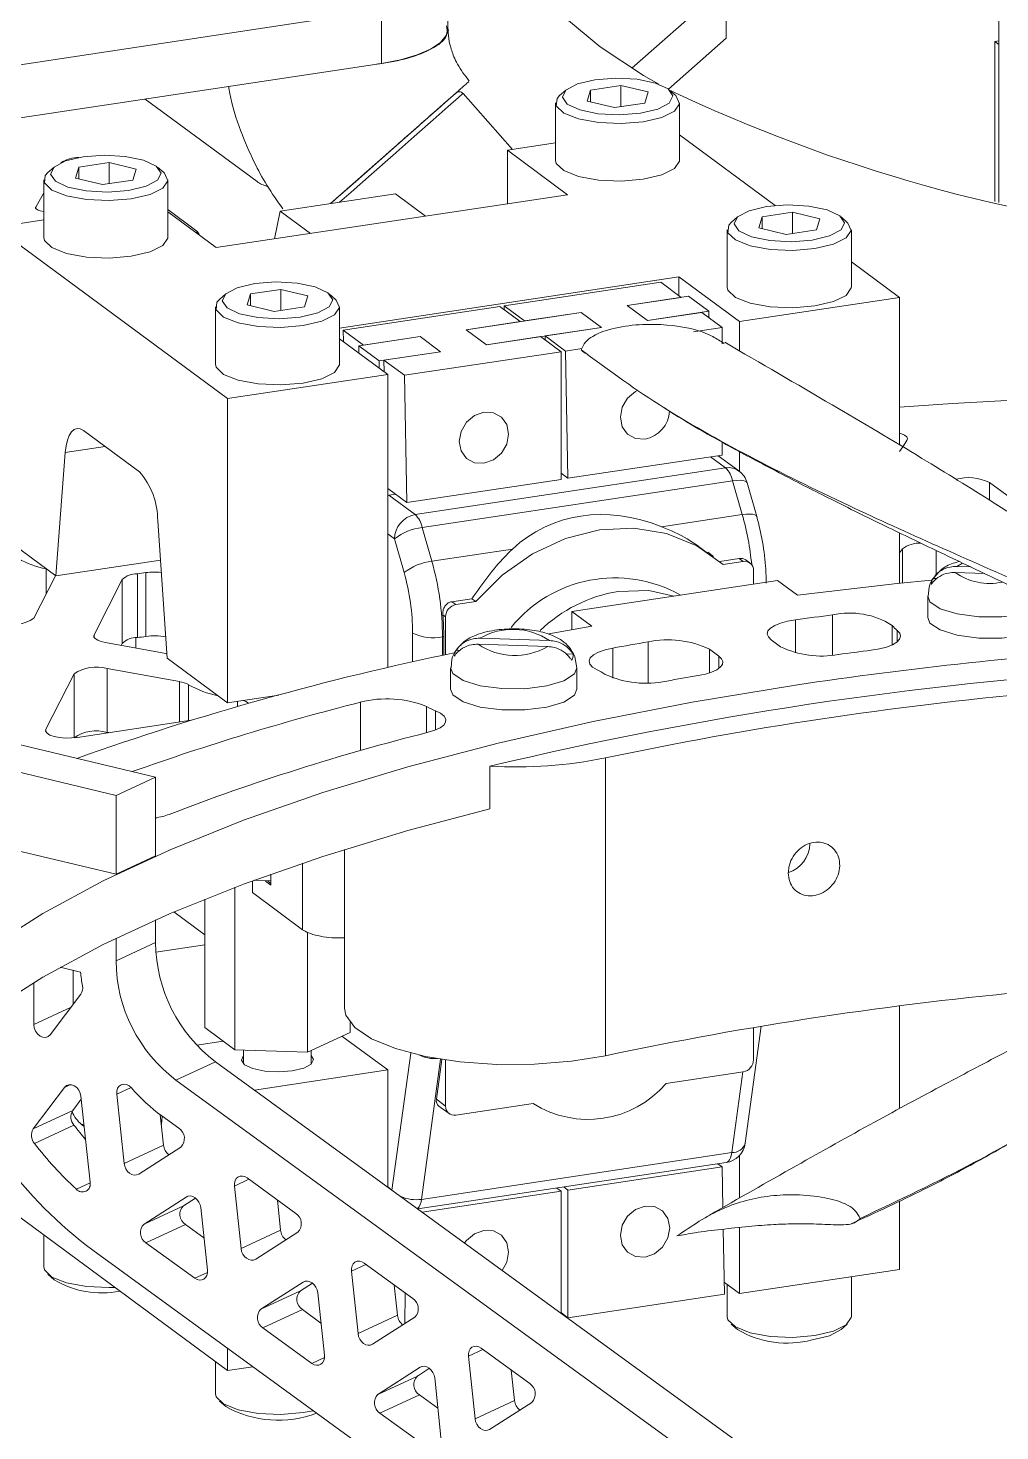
# Model space of a CAD drawing. Header units: millimetres. Extents: x 30 to 313, y 16 to 167.
# Drawn here: x 179.84 to 201.39, y 80.64 to 111.73 of the extents above; entities that cross this region are included whole.
import ezdxf

# ---------------------------------------------------------------- set-up
doc = ezdxf.new("R2010")
doc.units = ezdxf.units.MM

msp = doc.modelspace()

# ---------------------------------------------------------------- linework, layer by layer
at = {"color": 7, "linetype": 'Continuous', "lineweight": 15}
for p, q in [((201.36, 107.868), (201.36, 121.9)), ((189.145, 111.707), (189.145, 112.886)), ((195.32, 112.688), (193.224, 110.84)), ((195.32, 112.688), (195.32, 111.51)), ((187.674, 112.126), (172.635, 109.863)), ((187.674, 110.948), (187.674, 112.126)), ((195.32, 111.51), (194.035, 110.377)), ((201.27, 111.433), (201.36, 111.447)), ((201.27, 107.887), (201.27, 111.433)), ((201.27, 111.433), (201.36, 111.367)), ((172.781, 108.707), (187.528, 110.926)), ((187.528, 110.926), (187.674, 110.948)), ((192.985, 110.46), (192.311, 110.359)), ((193.585, 110.316), (192.985, 110.46)), ((192.985, 109.992), (192.985, 110.46)), ((184.917, 108.329), (182.438, 110.16)), ((186.967, 108.212), (189.329, 110.295)), ((190.579, 109.044), (189.484, 110.285)), ((191.536, 110.073), (191.536, 108.801)), ((191.766, 110.359), (191.625, 110.236)), ((192.238, 110.114), (192.311, 110.359)), ((192.838, 109.97), (192.238, 110.114)), ((192.311, 110.096), (192.311, 110.359)), ((192.838, 109.97), (193.512, 110.071)), ((193.585, 110.316), (193.512, 110.071)), ((194.198, 110.236), (194.057, 110.359)), ((194.286, 108.801), (194.286, 110.073)), ((187.105, 108.334), (189.036, 110.037)), ((188.772, 109.804), (188.78, 109.811)), ((188.463, 109.532), (188.39, 109.467)), ((191.536, 109.188), (190.466, 109.027)), ((194.286, 109.365), (196.407, 107.8)), ((190.466, 109.027), (191.803, 108.04)), ((190.466, 107.838), (190.466, 109.027)), ((180.418, 108.652), (180.278, 108.528)), ((180.89, 108.406), (180.964, 108.651)), ((181.638, 108.753), (180.964, 108.651)), ((180.964, 108.389), (180.964, 108.651)), ((182.238, 108.609), (181.638, 108.753)), ((181.638, 108.284), (181.638, 108.753)), ((182.238, 108.609), (182.164, 108.364)), ((182.85, 108.528), (182.71, 108.652)), ((180.189, 108.366), (180.189, 107.093)), ((181.491, 108.262), (180.89, 108.406)), ((181.491, 108.262), (182.164, 108.364)), ((182.939, 107.093), (182.939, 108.366)), ((186.546, 107.841), (187.105, 108.334)), ((187.032, 108.27), (186.546, 107.841)), ((186.546, 107.841), (186.967, 108.212)), ((186.717, 107.992), (187.034, 108.272)), ((180.012, 107.766), (180.189, 108.078)), ((191.803, 108.04), (184.01, 106.867)), ((187.985, 108.058), (185.433, 107.674)), ((188.652, 107.565), (187.985, 108.058)), ((180.189, 107.664), (180.112, 107.683)), ((182.939, 107.71), (183.583, 107.234)), ((182.939, 107.658), (184.01, 106.867)), ((185.433, 107.674), (185.305, 107.062)), ((185.433, 107.674), (186.1, 107.181)), ((196.791, 107.65), (196.117, 107.548)), ((197.391, 107.506), (196.791, 107.65)), ((196.791, 107.182), (196.791, 107.65)), ((179.118, 107.32), (180.189, 107.481)), ((179.118, 107.32), (184.261, 103.522)), ((195.342, 107.263), (195.342, 105.99)), ((195.571, 107.549), (195.431, 107.425)), ((196.044, 107.303), (196.117, 107.548)), ((196.644, 107.16), (196.044, 107.303)), ((196.117, 107.286), (196.117, 107.548)), ((196.644, 107.16), (197.317, 107.261)), ((197.391, 107.506), (197.317, 107.261)), ((198.003, 107.425), (197.863, 107.549)), ((198.092, 105.99), (198.092, 107.263)), ((198.092, 106.555), (199.163, 105.764)), ((186.745, 105.084), (194.271, 106.217)), ((190.396, 105.577), (193.869, 106.1)), ((193.869, 106.1), (194.322, 105.765)), ((194.271, 106.217), (195.609, 105.229)), ((194.271, 106.217), (194.271, 105.803)), ((184.224, 105.842), (184.084, 105.718)), ((184.696, 105.596), (184.77, 105.841)), ((185.443, 105.942), (184.77, 105.841)), ((184.77, 105.578), (184.77, 105.841)), ((186.043, 105.799), (185.443, 105.942)), ((185.443, 105.474), (185.443, 105.942)), ((186.043, 105.799), (185.97, 105.553)), ((186.656, 105.718), (186.516, 105.842)), ((193.122, 105.585), (194.48, 105.789)), ((193.122, 105.585), (194.322, 105.765)), ((194.48, 105.789), (194.933, 105.455)), ((199.163, 105.764), (195.609, 105.229)), ((199.163, 105.764), (199.163, 102.492)), ((183.995, 105.556), (183.995, 104.283)), ((185.296, 105.452), (184.696, 105.596)), ((185.296, 105.452), (185.97, 105.553)), ((186.745, 104.283), (186.745, 105.556)), ((186.825, 105.04), (190.299, 105.562)), ((189.552, 105.048), (192.104, 105.432)), ((190.299, 105.562), (190.751, 105.228)), ((190.396, 105.577), (190.848, 105.243)), ((190.397, 105.49), (190.396, 105.577)), ((190.848, 105.243), (192.104, 105.432)), ((192.556, 105.097), (192.104, 105.432)), ((193.575, 105.251), (193.122, 105.585)), ((193.575, 105.251), (194.933, 105.455)), ((194.774, 105.431), (193.575, 105.251)), ((195.227, 105.097), (194.774, 105.431)), ((194.933, 105.314), (194.933, 105.455)), ((189.552, 105.048), (190.751, 105.228)), ((190.004, 104.713), (192.556, 105.097)), ((192.556, 105.097), (191.301, 104.909)), ((195.227, 105.097), (194.593, 105.002)), ((195.227, 104.738), (195.227, 105.097)), ((195.609, 105.229), (195.609, 104.58)), ((186.745, 104.847), (187.816, 104.057)), ((186.825, 105.04), (187.278, 104.705)), ((186.83, 104.785), (186.825, 105.04)), ((187.175, 104.69), (188.533, 104.894)), ((187.278, 104.705), (188.533, 104.894)), ((188.986, 104.56), (188.533, 104.894)), ((190.004, 104.713), (189.552, 105.048)), ((191.204, 104.894), (190.004, 104.713)), ((191.656, 104.56), (191.204, 104.894)), ((191.753, 104.574), (191.301, 104.909)), ((191.301, 104.909), (191.302, 104.821)), ((187.175, 104.53), (187.175, 104.69)), ((187.175, 104.69), (187.628, 104.356)), ((187.628, 104.356), (188.986, 104.56)), ((188.986, 104.56), (187.73, 104.371)), ((191.656, 104.56), (188.183, 104.037)), ((191.656, 101.731), (191.656, 104.56)), ((192.119, 104.629), (191.753, 104.574)), ((191.753, 104.574), (191.809, 101.754)), ((187.628, 104.196), (187.628, 104.356)), ((188.183, 104.037), (187.73, 104.371)), ((187.73, 104.371), (187.735, 104.116)), ((184.261, 103.522), (187.816, 104.057)), ((187.816, 104.057), (187.816, 97.559)), ((188.183, 104.037), (188.238, 101.217)), ((184.261, 103.522), (184.261, 96.781)), ((182.308, 101.9), (181.071, 102.813)), ((180.455, 99.591), (180.665, 102.325)), ((195.227, 102.269), (195.227, 102.556)), ((195.609, 102.346), (195.609, 101.91)), ((199.163, 102.352), (199.231, 102.45)), ((199.231, 102.451), (199.326, 102.589)), ((188.421, 100.95), (195.303, 101.986)), ((191.809, 101.754), (195.227, 102.269)), ((195.6, 101.917), (195.141, 102.256)), ((188.238, 101.217), (191.656, 101.731)), ((195.461, 101.698), (188.58, 100.662)), ((191.809, 101.754), (191.656, 101.867)), ((195.674, 100.951), (195.461, 101.698)), ((202.405, 100.741), (201.153, 101.665)), ((188.238, 101.217), (187.816, 101.529)), ((187.816, 101.376), (187.839, 101.38)), ((187.839, 101.38), (187.987, 101.402)), ((187.839, 101.38), (188.421, 100.95)), ((195.996, 100.905), (195.784, 101.651)), ((182.924, 97.768), (182.714, 100.812)), ((193.887, 100.682), (195.674, 100.951)), ((180.455, 99.591), (179.118, 100.578)), ((188.58, 100.662), (188.793, 99.916)), ((199.163, 100.544), (199.163, 99.426)), ((188.178, 99.664), (187.966, 100.41)), ((188.793, 99.916), (190.58, 100.185)), ((195.035, 100.024), (194.908, 100.118)), ((199.163, 100.104), (199.223, 100.191)), ((180.455, 99.591), (182.774, 99.94)), ((195.176, 99.914), (195.607, 99.978)), ((195.696, 99.913), (195.254, 99.847)), ((195.607, 99.978), (195.696, 99.913)), ((195.844, 99.879), (195.763, 99.938)), ((200.434, 99.801), (200.738, 99.791)), ((180.443, 99.582), (179.969, 98.654)), ((180.449, 99.596), (180.443, 99.582)), ((181.927, 99.509), (181.304, 98.289)), ((181.927, 98.095), (181.927, 99.509)), ((182.265, 98.225), (182.265, 99.639)), ((182.452, 98.249), (182.452, 99.663)), ((196.455, 99.489), (191.898, 98.803)), ((195.924, 99.409), (195.924, 99.712)), ((196.897, 99.163), (196.455, 99.489)), ((199.994, 99.532), (199.907, 99.535)), ((201.041, 99.646), (200.394, 99.668)), ((199.814, 99.342), (199.796, 99.145)), ((189.236, 99.02), (189.678, 99.086)), ((189.236, 99.02), (189.325, 98.955)), ((189.767, 99.021), (189.325, 98.955)), ((189.678, 99.086), (189.767, 99.021)), ((199.785, 99.143), (199.785, 98.672)), ((189.035, 98.73), (189.097, 98.685)), ((189.097, 98.685), (189.097, 97.846)), ((191.898, 98.803), (192.34, 98.477)), ((191.898, 98.803), (191.898, 98.398)), ((189.056, 98.244), (189.029, 98.24)), ((189.056, 98.244), (189.056, 97.837)), ((192.34, 98.477), (191.389, 98.305)), ((182.81, 97.887), (181.558, 98.114)), ((181.927, 98.095), (181.905, 98.051)), ((182.229, 97.992), (182.229, 98.221)), ((189.419, 97.941), (189.331, 97.944)), ((191.36, 98.025), (189.819, 98.077)), ((189.858, 98.209), (191.4, 98.158)), ((195.155, 97.816), (194.949, 97.968)), ((196.522, 98.022), (196.316, 98.174)), ((184.261, 96.781), (182.924, 97.768)), ((189.238, 97.75), (189.221, 97.554)), ((191.927, 97.858), (191.76, 97.863)), ((192.005, 97.552), (191.962, 97.798)), ((180.861, 97.42), (180.234, 96.193)), ((180.861, 96.006), (180.861, 97.42)), ((183.198, 97.248), (181.593, 97.539)), ((181.593, 96.124), (181.593, 97.539)), ((189.209, 97.552), (189.209, 97.08)), ((192.009, 97.08), (192.009, 97.552)), ((184.261, 96.781), (185.398, 96.952)), ((183.455, 96.392), (180.933, 96.013)), ((178.201, 96.2), (182.667, 95.13)), ((181.63, 96.118), (181.593, 96.124)), ((177.325, 95.794), (181.792, 94.724)), ((180.861, 96.006), (180.86, 96.004)), ((192.64, 95.558), (192.64, 88.958)), ((190.078, 95.371), (190.078, 94.429)), ((181.792, 94.724), (182.667, 95.13)), ((182.667, 95.13), (182.667, 93.386)), ((181.792, 94.724), (181.792, 92.98)), ((181.792, 92.98), (179.558, 93.515)), ((181.792, 92.98), (182.667, 93.386)), ((186.859, 93.53), (186.859, 90.009)), ((185.224, 92.74), (185.224, 92.984)), ((184.426, 89.09), (184.426, 92.69)), ((184.813, 92.835), (184.813, 92.572)), ((185.224, 92.834), (184.845, 92.847)), ((185.224, 92.74), (185.108, 92.826)), ((185.224, 92.775), (185.153, 92.828)), ((183.761, 89.582), (183.761, 92.43)), ((184.813, 92.572), (185.928, 91.748)), ((183.073, 92.144), (183.761, 91.636)), ((182.667, 91.967), (182.667, 91.464)), ((185.928, 91.748), (185.981, 91.717)), ((181.792, 91.561), (181.792, 91.058)), ((181.792, 91.058), (182.667, 91.464)), ((182.675, 91.251), (183.761, 91.415)), ((186.035, 89.037), (186.035, 91.691)), ((180.555, 90.919), (181.003, 90.812)), ((180.843, 90.098), (180.843, 90.85)), ((179.967, 89.65), (179.967, 90.58)), ((181.012, 90.323), (180.333, 89.422)), ((199.163, 90.061), (199.163, 87.788)), ((184.426, 89.09), (183.761, 89.582)), ((186.978, 89.474), (186.978, 89.697)), ((195.74, 87.018), (196.095, 89.612)), ((195.924, 88.869), (195.924, 89.584)), ((183.58, 89.193), (184.168, 89.281)), ((184.159, 89.288), (184.16, 89.28)), ((186.035, 89.037), (186.978, 89.474)), ((186.8, 89.392), (187.816, 88.642)), ((186.035, 89.037), (184.426, 89.09)), ((184.62, 89.084), (184.62, 88.775)), ((186.12, 88.775), (186.12, 89.076)), ((183.12, 88.419), (183.995, 88.825)), ((183.995, 88.825), (203.78, 74.433)), ((184.859, 88.197), (187.816, 88.642)), ((187.816, 88.642), (187.816, 86.046)), ((189.013, 88.878), (188.892, 87.994)), ((189.097, 88.865), (189.097, 87.842)), ((183.12, 88.419), (202.496, 74.324)), ((193.984, 88.342), (195.696, 88.599)), ((180.649, 88.257), (179.955, 87.335)), ((181.021, 87.994), (180.83, 87.741)), ((181.215, 86.159), (181.014, 88.059)), ((181.969, 86.572), (181.806, 88.105)), ((188.892, 87.994), (189.097, 87.842)), ((179.955, 87.335), (180.83, 87.741)), ((188.949, 87.843), (189.176, 87.675)), ((189.325, 87.641), (191.037, 87.898)), ((179.982, 87.013), (180.857, 87.419)), ((181.027, 87.431), (181.085, 87.388)), ((182.845, 86.978), (182.773, 87.649)), ((182.811, 87.621), (182.796, 87.433)), ((182.805, 87.625), (183.183, 87.351)), ((181.969, 86.572), (182.845, 86.978)), ((183.227, 86.935), (182.293, 86.336)), ((188.561, 85.775), (195.442, 86.81)), ((195.609, 86.743), (195.609, 85.802)), ((188.481, 85.562), (195.319, 86.591)), ((195.227, 86.495), (191.809, 85.981)), ((195.227, 86.495), (195.135, 86.563)), ((195.245, 85.595), (195.227, 86.495)), ((184.696, 86.25), (185.776, 85.464)), ((183.345, 85.827), (182.411, 85.227)), ((184.563, 84.685), (184.415, 86.07)), ((191.656, 85.958), (188.574, 85.494)), ((191.656, 85.958), (191.564, 86.026)), ((191.656, 83.252), (191.656, 85.958)), ((191.809, 85.981), (191.717, 86.049)), ((191.809, 85.981), (191.809, 83.153)), ((184.261, 81.979), (179.118, 85.776)), ((182.411, 85.227), (183.286, 85.633)), ((183.552, 85.804), (183.286, 85.633)), ((183.816, 84.206), (183.669, 85.591)), ((185.438, 85.091), (185.367, 85.762)), ((199.163, 85.74), (199.163, 84.221)), ((182.455, 84.812), (183.331, 85.218)), ((183.74, 84.92), (183.331, 85.218)), ((180.189, 84.986), (180.189, 84.277)), ((184.563, 84.685), (185.438, 85.091)), ((185.82, 85.048), (184.887, 84.449)), ((195.283, 83.675), (195.254, 85.115)), ((195.609, 85.152), (195.609, 83.686)), ((193.847, 75.502), (181.276, 84.647)), ((183.536, 84.026), (182.455, 84.812)), ((187.289, 84.364), (188.369, 83.578)), ((180.278, 84.115), (180.418, 83.991)), ((187.156, 82.799), (187.009, 84.184)), ((199.163, 84.221), (195.609, 83.686)), ((198.092, 83.174), (198.092, 84.06)), ((185.938, 83.94), (185.004, 83.341)), ((185.004, 83.341), (185.88, 83.747)), ((186.145, 83.917), (185.88, 83.747)), ((186.409, 82.319), (186.262, 83.704)), ((188.031, 83.205), (187.96, 83.875)), ((188.204, 83.698), (188.191, 83.019)), ((191.809, 83.153), (195.283, 83.675)), ((195.609, 83.686), (195.278, 83.93)), ((195.342, 83.883), (195.342, 83.174)), ((185.048, 82.925), (185.924, 83.331)), ((186.333, 83.034), (185.924, 83.331)), ((187.156, 82.799), (188.031, 83.205)), ((188.414, 83.162), (187.48, 82.563)), ((191.809, 83.153), (191.656, 83.265)), ((195.431, 83.012), (195.571, 82.889)), ((197.863, 82.889), (198.003, 83.012)), ((186.129, 82.139), (185.048, 82.925)), ((184.261, 82.475), (184.261, 81.979)), ((189.882, 82.477), (190.963, 81.691)), ((183.995, 82.175), (183.995, 81.467)), ((189.749, 80.912), (189.602, 82.297)), ((184.261, 81.979), (184.827, 82.064)), ((188.531, 82.054), (187.598, 81.454)), ((187.598, 81.454), (188.473, 81.86)), ((188.738, 82.031), (188.473, 81.86)), ((189.002, 80.433), (188.855, 81.818)), ((190.625, 81.318), (190.553, 81.989)), ((184.084, 81.305), (184.224, 81.181)), ((187.642, 81.039), (188.517, 81.445)), ((188.927, 81.147), (188.517, 81.445)), ((189.749, 80.912), (190.625, 81.318)), ((191.007, 81.275), (190.073, 80.676)), ((188.722, 80.253), (187.642, 81.039))]:
    msp.add_line(p, q, dxfattribs=at)
at = {"color": 8, "linetype": 'Continuous', "lineweight": 15}
for p, q in [((180.012, 107.766), (180.012, 107.735)), ((183.583, 107.234), (183.583, 107.182)), ((180.665, 102.325), (181.552, 102.458)), ((195.303, 101.986), (194.972, 102.23)), ((201.153, 101.273), (201.153, 101.665)), ((187.966, 100.41), (187.816, 100.521)), ((199.223, 99.433), (199.223, 100.191)), ((199.973, 99.605), (199.973, 100.155)), ((200.559, 99.875), (200.434, 99.801)), ((180.244, 99.191), (180.244, 99.745)), ((196.857, 97.887), (196.857, 98.621)), ((197.677, 97.836), (197.677, 98.726)), ((181.304, 98.233), (181.304, 98.289)), ((188.367, 97.685), (188.367, 98.323)), ((198.999, 98.063), (198.999, 98.493)), ((199.107, 98.128), (199.107, 98.384)), ((189.029, 98.24), (189.029, 97.831)), ((192.806, 97.326), (192.806, 97.993)), ((193.586, 97.223), (193.586, 98.129)), ((194.949, 97.443), (194.949, 97.968)), ((195.155, 97.542), (195.155, 97.816)), ((183.198, 96.354), (183.198, 97.248)), ((183.397, 96.384), (183.397, 97.181)), ((184.481, 96.696), (184.481, 96.814)), ((187.207, 95.719), (187.207, 96.791)), ((188.675, 96.116), (188.675, 96.697)), ((188.875, 96.178), (188.875, 96.602)), ((180.234, 96.137), (180.234, 96.193)), ((185.928, 91.748), (185.928, 93.227)), ((179.967, 89.65), (180.794, 90.033)), ((187.907, 85.981), (188.323, 89.018)), ((188.987, 88.882), (188.561, 85.775)), ((180.649, 88.257), (180.781, 88.318)), ((195.442, 86.81), (195.687, 88.598)), ((181.806, 88.105), (182.124, 88.252)), ((181.027, 87.431), (181.079, 87.439)), ((180.911, 85.999), (181.217, 86.141)), ((184.415, 86.07), (184.737, 86.22)), ((183.345, 85.827), (183.381, 85.844)), ((187.816, 86.049), (187.907, 85.981)), ((187.009, 84.184), (187.331, 84.333)), ((183.536, 84.026), (183.817, 84.156)), ((185.938, 83.94), (185.974, 83.957)), ((189.602, 82.297), (189.924, 82.447)), ((186.129, 82.139), (186.41, 82.27)), ((188.531, 82.054), (188.567, 82.071))]:
    msp.add_line(p, q, dxfattribs=at)
at = {"color": 7, "linetype": 'Continuous', "lineweight": 15, "flags": 128}
for points in [[(191.939, 117.532), (191.274, 116.859), (190.789, 116.168), (190.485, 115.467), (190.366, 114.759), (190.433, 114.051), (190.684, 113.347), (191.119, 112.653), (191.734, 111.974), (192.523, 111.316), (193.482, 110.684), (193.821, 110.488)], [(187.674, 110.948), (188.099, 111.029), (188.468, 111.137), (188.766, 111.266), (188.984, 111.413), (189.111, 111.57), (189.145, 111.707)], [(193.415, 109.843), (193.804, 109.935), (194.057, 110.071), (194.136, 110.228), (194.028, 110.383), (193.75, 110.513), (193.345, 110.597), (192.873, 110.623), (192.407, 110.587), (192.019, 110.494), (191.766, 110.359), (191.687, 110.202), (191.795, 110.047), (192.073, 109.917), (192.478, 109.833), (192.95, 109.807), (193.415, 109.843)], [(191.625, 110.236), (191.57, 110.175), (191.551, 110.006), (191.716, 109.847), (192.042, 109.718), (192.485, 109.638), (192.986, 109.616), (193.477, 109.656)], [(193.477, 109.656), (193.892, 109.752), (194.174, 109.892), (194.285, 110.056), (194.212, 110.223), (194.198, 110.236)], [(182.068, 108.135), (182.457, 108.228), (182.71, 108.363), (182.788, 108.52), (182.681, 108.675), (182.403, 108.805), (181.997, 108.889), (181.526, 108.916), (181.06, 108.88), (180.671, 108.787), (180.418, 108.652), (180.34, 108.495), (180.448, 108.339), (180.725, 108.21), (181.131, 108.125), (181.602, 108.099), (182.068, 108.135)], [(180.278, 108.528), (180.223, 108.467), (180.204, 108.299), (180.368, 108.14), (180.694, 108.011), (181.138, 107.93), (181.639, 107.908), (182.13, 107.948)], [(182.13, 107.948), (182.544, 108.045), (182.826, 108.184), (182.938, 108.349), (182.864, 108.515), (182.85, 108.528)], [(191.536, 108.801), (191.551, 108.734), (191.716, 108.574), (192.042, 108.446), (192.485, 108.365), (192.986, 108.343), (193.477, 108.383)], [(193.477, 108.383), (193.892, 108.479), (194.174, 108.619), (194.285, 108.783), (194.286, 108.801)], [(180.112, 107.683), (180.084, 107.69), (180.061, 107.699), (180.041, 107.709), (180.025, 107.72), (180.015, 107.731), (180.009, 107.742), (180.008, 107.754), (180.012, 107.766)], [(197.221, 107.032), (197.61, 107.125), (197.863, 107.26), (197.942, 107.417), (197.834, 107.573), (197.556, 107.702), (197.15, 107.787), (196.679, 107.813), (196.213, 107.777), (195.824, 107.684), (195.571, 107.549), (195.493, 107.392), (195.601, 107.237), (195.879, 107.107), (196.284, 107.023), (196.756, 106.997), (197.221, 107.032)], [(195.431, 107.425), (195.376, 107.364), (195.357, 107.196), (195.522, 107.037), (195.848, 106.908), (196.291, 106.827), (196.792, 106.806), (197.283, 106.845)], [(197.283, 106.845), (197.697, 106.942), (197.98, 107.082), (198.091, 107.246), (198.017, 107.412), (198.003, 107.425)], [(180.189, 107.093), (180.204, 107.026), (180.368, 106.867), (180.694, 106.738), (181.138, 106.657), (181.639, 106.636), (182.13, 106.675)], [(182.13, 106.675), (182.544, 106.772), (182.826, 106.912), (182.938, 107.076), (182.939, 107.093)], [(183.583, 107.234), (183.625, 107.182), (183.625, 107.151)], [(185.874, 105.325), (186.263, 105.418), (186.516, 105.553), (186.594, 105.71), (186.486, 105.865), (186.208, 105.995), (185.803, 106.079), (185.331, 106.105), (184.866, 106.069), (184.477, 105.977), (184.224, 105.842), (184.145, 105.684), (184.253, 105.529), (184.531, 105.4), (184.937, 105.315), (185.408, 105.289), (185.874, 105.325)], [(184.084, 105.718), (184.029, 105.657), (184.01, 105.489), (184.174, 105.329), (184.5, 105.201), (184.944, 105.12), (185.445, 105.098), (185.936, 105.138)], [(185.936, 105.138), (186.35, 105.234), (186.632, 105.374), (186.744, 105.538), (186.67, 105.705), (186.656, 105.718)], [(195.342, 105.99), (195.357, 105.923), (195.522, 105.764), (195.848, 105.635), (196.291, 105.555), (196.792, 105.533), (197.283, 105.573)], [(197.283, 105.573), (197.697, 105.669), (197.98, 105.809), (198.091, 105.973), (198.092, 105.99)], [(183.995, 104.283), (184.01, 104.216), (184.174, 104.057), (184.5, 103.928), (184.944, 103.847), (185.445, 103.825), (185.936, 103.865)], [(185.936, 103.865), (186.35, 103.962), (186.632, 104.101), (186.744, 104.266), (186.745, 104.283)], [(193.356, 103.706), (193.309, 103.681), (193.131, 103.532), (193.013, 103.33), (192.971, 103.108), (193.013, 102.897), (193.131, 102.732), (193.309, 102.636), (193.518, 102.624)], [(189.947, 102.087), (190.157, 102.162), (190.334, 102.311), (190.453, 102.512), (190.494, 102.735), (190.453, 102.945), (190.334, 103.111), (190.157, 103.207), (189.947, 103.218), (189.738, 103.144), (189.561, 102.995), (189.442, 102.793), (189.401, 102.57), (189.442, 102.36), (189.561, 102.195), (189.738, 102.099), (189.947, 102.087)], [(201.814, 103.496), (200.334, 103.409), (199.163, 103.331)], [(181.071, 102.813), (180.999, 102.852), (180.93, 102.86), (180.864, 102.838), (180.805, 102.786), (180.755, 102.706), (180.714, 102.6), (180.684, 102.472), (180.665, 102.325)], [(199.326, 102.589), (199.338, 102.631), (199.319, 102.672), (199.27, 102.711), (199.193, 102.744), (199.163, 102.753)], [(195.254, 99.847), (194.667, 100.259), (193.996, 100.53), (193.268, 100.649), (192.51, 100.612), (191.753, 100.421), (191.025, 100.083), (190.354, 99.61), (189.767, 99.021)], [(199.87, 99.499), (199.108, 99.42), (196.897, 99.163)], [(194.155, 99.143), (193.603, 99.265), (192.922, 99.248)], [(196.857, 98.621), (196.678, 98.59), (196.522, 98.547), (196.394, 98.495), (196.3, 98.436), (196.244, 98.371), (196.228, 98.304), (196.252, 98.238), (196.316, 98.174)], [(199.785, 98.672), (199.835, 98.547), (200.061, 98.393), (200.439, 98.277), (200.918, 98.213), (201.432, 98.212), (201.913, 98.273), (202.296, 98.388), (202.528, 98.541), (202.585, 98.672)], [(181.304, 98.289), (181.297, 98.263), (181.302, 98.237), (181.319, 98.212), (181.347, 98.188), (181.387, 98.165), (181.436, 98.145), (181.493, 98.128), (181.558, 98.114)], [(198.535, 97.944), (198.714, 97.973), (198.873, 98.014), (199.003, 98.065), (199.101, 98.123), (199.162, 98.187), (199.184, 98.253), (199.165, 98.32), (199.107, 98.384)], [(192.806, 97.993), (192.631, 97.954), (192.486, 97.903), (192.375, 97.843), (192.304, 97.777), (192.277, 97.708), (192.294, 97.638), (192.354, 97.57), (192.456, 97.509)], [(182.81, 97.887), (182.896, 97.875), (182.917, 97.873)], [(194.695, 97.382), (194.856, 97.416), (194.995, 97.459), (195.107, 97.511), (195.187, 97.568), (195.233, 97.63), (195.243, 97.693), (195.216, 97.756), (195.155, 97.816)], [(196.851, 97.171), (194.567, 96.795), (192.367, 96.367), (190.262, 95.888), (188.263, 95.362), (186.379, 94.791), (184.618, 94.177), (182.991, 93.523), (181.504, 92.834), (180.165, 92.111), (178.98, 91.359)], [(189.209, 97.08), (189.26, 96.956), (189.486, 96.802), (189.864, 96.685), (190.342, 96.622), (190.857, 96.621), (191.338, 96.682), (191.72, 96.796), (191.953, 96.949), (192.009, 97.08)], [(188.714, 96.126), (188.859, 96.172), (188.975, 96.226), (189.056, 96.287), (189.098, 96.353), (189.1, 96.42), (189.063, 96.485), (188.987, 96.547), (188.875, 96.602)], [(180.933, 96.013), (180.804, 96), (180.669, 95.999), (180.538, 96.01), (180.422, 96.033), (180.327, 96.065), (180.261, 96.104), (180.23, 96.148), (180.234, 96.193)], [(190.078, 94.429), (188.263, 93.948), (186.379, 93.376), (184.618, 92.762), (182.991, 92.109), (181.504, 91.42), (180.165, 90.697), (178.98, 89.945), (177.956, 89.168), (177.097, 88.368), (176.408, 87.551), (175.891, 86.719), (175.549, 85.877), (175.43, 85.375)], [(186.859, 90.009), (186.888, 89.855), (187.084, 89.583), (187.457, 89.332), (187.988, 89.115), (188.65, 88.943), (189.411, 88.825), (190.232, 88.766), (191.071, 88.769), (191.888, 88.834), (192.64, 88.958)], [(179.967, 89.65), (179.977, 89.575), (180.006, 89.502), (180.05, 89.44), (180.107, 89.393), (180.169, 89.366), (180.232, 89.362), (180.288, 89.381), (180.333, 89.422)], [(184.62, 88.961), (184.57, 88.86), (184.641, 88.758), (184.822, 88.674), (185.087, 88.619), (185.395, 88.602), (185.699, 88.625), (185.953, 88.685), (186.118, 88.774), (186.169, 88.876), (186.12, 88.961)], [(180.649, 88.257), (180.692, 88.296), (180.745, 88.316), (180.804, 88.315), (180.864, 88.293), (180.919, 88.253), (180.965, 88.197), (180.997, 88.13), (181.014, 88.059)], [(182.132, 88.243), (182.08, 88.289), (182.022, 88.318), (181.963, 88.327), (181.907, 88.315), (181.86, 88.284), (181.826, 88.236), (181.808, 88.174), (181.806, 88.105)], [(181.969, 86.572), (181.983, 86.509), (182.009, 86.449), (182.046, 86.396), (182.092, 86.354), (182.143, 86.326), (182.196, 86.313), (182.247, 86.316), (182.293, 86.336)], [(184.696, 86.25), (184.644, 86.279), (184.591, 86.292), (184.54, 86.288), (184.494, 86.269), (184.456, 86.235), (184.43, 86.188), (184.416, 86.132), (184.415, 86.07)], [(183.345, 85.827), (183.391, 85.846), (183.442, 85.85), (183.495, 85.837), (183.546, 85.808), (183.592, 85.766), (183.629, 85.713), (183.655, 85.654), (183.669, 85.591)], [(193.518, 85.625), (193.309, 85.551), (193.131, 85.402), (193.013, 85.2), (192.971, 84.977), (193.013, 84.767), (193.131, 84.602), (193.309, 84.506), (193.518, 84.494), (193.727, 84.569), (193.905, 84.718), (194.023, 84.919), (194.065, 85.142), (194.023, 85.352), (193.905, 85.518), (193.727, 85.614), (193.518, 85.625)], [(190.351, 84.202), (190.453, 84.382), (190.494, 84.605), (190.453, 84.815), (190.334, 84.981), (190.157, 85.077), (189.947, 85.088), (189.738, 85.014), (189.561, 84.864), (189.518, 84.808)], [(184.887, 84.449), (184.841, 84.43), (184.789, 84.426), (184.736, 84.439), (184.685, 84.468), (184.64, 84.51), (184.602, 84.563), (184.576, 84.622), (184.563, 84.685)], [(181.762, 83.824), (181.639, 83.82), (181.138, 83.842), (180.694, 83.922), (180.368, 84.051), (180.204, 84.21), (180.189, 84.277)], [(187.289, 84.364), (187.238, 84.392), (187.185, 84.405), (187.133, 84.402), (187.087, 84.382), (187.05, 84.348), (187.023, 84.301), (187.009, 84.245), (187.009, 84.184)], [(183.536, 84.026), (183.587, 83.997), (183.64, 83.984), (183.691, 83.988), (183.737, 84.007), (183.775, 84.041), (183.802, 84.088), (183.815, 84.144), (183.816, 84.206)], [(185.938, 83.94), (185.984, 83.96), (186.035, 83.963), (186.088, 83.95), (186.139, 83.922), (186.185, 83.88), (186.222, 83.827), (186.249, 83.767), (186.262, 83.704)], [(197.283, 82.757), (196.792, 82.717), (196.291, 82.739), (195.848, 82.819), (195.522, 82.948), (195.357, 83.107), (195.342, 83.174)], [(198.092, 83.174), (198.091, 83.157), (197.98, 82.993), (197.697, 82.853), (197.283, 82.757)], [(187.156, 82.799), (187.169, 82.736), (187.196, 82.676), (187.233, 82.623), (187.279, 82.581), (187.33, 82.553), (187.383, 82.54), (187.434, 82.543), (187.48, 82.563)], [(197.863, 82.889), (197.61, 82.753), (197.221, 82.661)], [(189.882, 82.477), (189.831, 82.506), (189.778, 82.519), (189.727, 82.515), (189.681, 82.496), (189.643, 82.462), (189.616, 82.415), (189.602, 82.359), (189.602, 82.297)], [(186.129, 82.139), (186.18, 82.111), (186.233, 82.098), (186.284, 82.101), (186.33, 82.121), (186.368, 82.155), (186.395, 82.202), (186.409, 82.258), (186.409, 82.319)], [(188.531, 82.054), (188.577, 82.073), (188.628, 82.077), (188.681, 82.064), (188.733, 82.035), (188.778, 81.993), (188.816, 81.94), (188.842, 81.881), (188.855, 81.818)], [(186.162, 81.092), (185.936, 81.049), (185.445, 81.009), (184.944, 81.031), (184.5, 81.112), (184.174, 81.241), (184.01, 81.4), (183.995, 81.467)], [(189.749, 80.912), (189.763, 80.849), (189.789, 80.79), (189.826, 80.737), (189.872, 80.695), (189.923, 80.666), (189.976, 80.653), (190.027, 80.657), (190.073, 80.676)]]:
    msp.add_lwpolyline(points, dxfattribs=at)
at = {"color": 8, "linetype": 'Continuous', "lineweight": 15, "flags": 128}
for points in [[(186.747, 107.872), (187.001, 108.096), (187.452, 108.494), (187.932, 108.917), (188.4, 109.33), (188.82, 109.7), (189.156, 109.996), (189.383, 110.196), (189.481, 110.283), (189.484, 110.285)], [(195.461, 101.698), (195.547, 101.708), (195.624, 101.71), (195.688, 101.705), (195.737, 101.693), (195.77, 101.673), (195.784, 101.651)], [(195.674, 100.951), (195.76, 100.961), (195.836, 100.963), (195.901, 100.958), (195.95, 100.946), (195.982, 100.927), (195.996, 100.905)], [(199.785, 99.144), (199.835, 99.019), (200.061, 98.864), (200.439, 98.748), (200.918, 98.685), (201.432, 98.684), (201.913, 98.744), (202.296, 98.859), (202.481, 98.967)], [(189.209, 97.552), (189.26, 97.427), (189.486, 97.273), (189.864, 97.157), (190.342, 97.094), (190.857, 97.092), (191.338, 97.153), (191.72, 97.268), (191.953, 97.421), (192.009, 97.552)], [(195.319, 86.591), (195.34, 86.598), (195.368, 86.618), (195.393, 86.65), (195.414, 86.694), (195.431, 86.747), (195.442, 86.81)]]:
    msp.add_lwpolyline(points, dxfattribs=at)
at = {"color": 7, "linetype": 'Continuous', "lineweight": 15}
for centre, radius, start, end in [((209.238, 142.301), 35.364, 244.5313, 264.2238), ((189.401, 110.213), 0.11, 41.4096, 131.4096), ((180.937, 108.234), 0.63, 87.5245, 125.6212), ((185.384, 109.036), 0.847, 236.5017, 253.3603), ((193.398, 103.281), 0.667, 280.3817, 356.8552), ((194.91, 101.582), 0.563, 11.8416, 45.8057), ((181.079, 100.822), 1.635, 359.6772, 41.2529), ((195.303, 101.514), 0.5, 15.9006, 53.5572), ((200.689, 100.687), 1.082, 64.6114, 105.0761), ((188.521, 100.404), 0.556, 100.3468, 179.3273), ((188.029, 100.547), 0.563, 11.8416, 45.8057), ((188.705, 99.482), 1.187, 96.0544, 128.5318), ((199.612, 99.666), 0.654, 87.9075, 126.4833), ((180.765, 102.123), 2.435, 241.9471, 257.6263), ((188.918, 98.735), 1.187, 96.0544, 128.5318), ((182.777, 98.215), 6.251, 0.2298, 15.789), ((195.728, 99.72), 0.196, 357.5157, 99.5343), ((182.252, 99.171), 0.469, 88.4508, 133.8375), ((181.652, 105.261), 5.654, 276.2201, 278.1367), ((182.65, 98.229), 1.448, 84.3557, 97.8596), ((183.366, 98.303), 5.001, 0.2298, 15.789), ((192.85, 96.59), 2.957, 60.5779, 141.1045), ((200.037, 99.424), 0.171, 139.4748, 187.1588), ((193.455, 96.021), 3.271, 99.3898, 133.8197), ((189.375, 98.681), 0.278, 100.3468, 179.3273), ((179.477, 99.374), 0.872, 254.0421, 304.341), ((183.199, 98.238), 5.857, 0.061, 4.8241), ((210.182, -1.555), 101.058, 97.10757, 97.5765), ((198.056, 97.007), 1.761, 57.5993, 102.4061), ((181.652, 103.846), 5.654, 276.2201, 278.1367), ((182.649, 96.854), 1.409, 80.0961, 98.0252), ((188.823, 99.277), 1.057, 244.4364, 281.2021), ((190.588, 96.957), 1.45, 55.9535, 120.2321), ((199.472, 98.851), 0.593, 217.0807, 232.0001), ((182.252, 97.757), 0.469, 88.4508, 133.8375), ((189.461, 97.833), 0.171, 139.4748, 187.1588), ((190.63, 99.278), 1.45, 235.9535, 300.2321), ((208.34, 10.624), 88.74, 99.57052, 100.08191), ((194.031, 96.035), 2.14, 64.5896, 101.9943), ((197.427, 99.9), 2.085, 244.2637, 280.403), ((211.028, 1.841), 96.379, 93.85263, 98.45863), ((210.286, 3.852), 94.822, 97.11894, 97.56422), ((201.961, 36.442), 62.738, 101.62458, 109.59216), ((191.757, 97.836), 0.171, 319.4748, 7.1588), ((181.353, 96.7), 0.872, 74.0421, 124.341), ((209.746, 13.057), 84.632, 93.67608, 103.43835), ((191.889, 96.305), 1.331, 56.0785, 64.7729), ((193.54, 99.409), 2.196, 245.5611, 282.0988), ((208.558, 15.284), 83.26, 99.58391, 100.06952), ((183.109, 96.647), 0.607, 61.6594, 81.5799), ((184.567, 99.29), 2.412, 240.966, 257.7168), ((200.968, 42.427), 56.078, 104.2045, 109.6067), ((184.483, 96.369), 0.475, 57.5236, 76.5926), ((187.798, 94.512), 2.355, 68.1298, 104.5443), ((189.519, 98.221), 1.742, 241.044, 248.3076), ((209.734, 14.46), 82.88, 95.21188, 101.90256), ((181.353, 95.286), 0.872, 74.0421, 124.341), ((200.897, 47.663), 49.971, 104.1117, 111.0277), ((190.623, 105.578), 10.221, 266.9457, 281.386), ((182.392, 95.868), 1.664, 279.4949, 290.1852), ((196.473, 93.679), 0.701, 288.7314, 358.0944), ((196.473, 93.68), 0.701, 288.7811, 357.9129), ((186.012, 91.494), 3.345, 180.5107, 232.9227), ((185.377, 91.278), 4.399, 186.0867, 190.1324), ((185.136, 91.088), 3.345, 180.5107, 232.9227), ((180.818, 90.454), 0.234, 325.7255, 12.2987), ((209.734, 7.861), 82.88, 95.21188, 101.90256), ((187.206, 92.546), 9.878, 200.1285, 233.1008), ((195.646, 88.873), 0.278, 280.3468, 359.3273), ((192.253, 89.828), 2.281, 237.7633, 319.3511), ((185.242, 90.955), 4.126, 221.0887, 233.797), ((181.066, 87.599), 0.276, 148.944, 220.6677), ((181.575, 88.052), 0.829, 203.7064, 228.5833), ((189.292, 87.834), 0.196, 177.5157, 279.5343), ((187.631, 92.675), 8.573, 217.8097, 220.5383), ((180.191, 87.193), 0.276, 148.944, 220.6677), ((183.041, 87.125), 0.266, 314.3063, 57.8122), ((186.557, 92.103), 8.315, 217.7455, 227.2357), ((183.158, 87.011), 0.315, 186.1199, 231.4841), ((195.244, 87.085), 0.5, 278.5572, 352.2001), ((181.044, 86.115), 0.177, 221.1525, 14.2726), ((183.472, 85.443), 0.266, 134.3063, 237.8122), ((182.597, 85.037), 0.266, 134.3063, 237.8122), ((185.634, 85.239), 0.266, 314.3063, 57.8122), ((185.751, 85.125), 0.315, 186.1199, 231.4841), ((181.477, 85.787), 2.085, 239.4756, 280.9981), ((186.066, 83.557), 0.266, 134.3063, 237.8122), ((185.19, 83.151), 0.266, 134.3063, 237.8122), ((188.228, 83.352), 0.266, 314.3063, 57.8122), ((188.344, 83.238), 0.315, 186.1199, 231.4841), ((196.67, 84.759), 2.17, 239.5671, 284.7105), ((188.659, 81.67), 0.266, 134.3063, 237.8122), ((190.821, 81.466), 0.266, 314.3063, 57.8122), ((185.385, 83.271), 2.391, 240.9399, 290.8945), ((187.784, 81.264), 0.266, 134.3063, 237.8122), ((190.938, 81.352), 0.315, 186.1199, 231.4841)]:
    msp.add_arc(centre, radius, start, end, dxfattribs=at)
at = {"color": 8, "linetype": 'Continuous', "lineweight": 15}
for centre, radius, start, end in [((195.369, 101.596), 0.395, 54.1907, 99.5863), ((189.619, 99.242), 6.292, 5.4625, 15.7576), ((201.154, 100.734), 1.31, 234.5088, 282.5073), ((188.869, 89.738), 0.845, 244.453, 273.3472), ((195.449, 87.118), 0.308, 268.8213, 340.9517), ((188.441, 86.622), 0.855, 246.9176, 278.0428), ((188.261, 85.783), 0.3, 314.417, 358.4054)]:
    msp.add_arc(centre, radius, start, end, dxfattribs=at)
at = {"color": 7, "linetype": 'Continuous', "lineweight": 15}
for centre, major_axis, ratio, start_param, end_param in [((193.541, 95.845), (-2.186, 4.857), 0.722441, 5.642113, 6.524182), ((186.501, 91.758), (0.628, -0.076), 0.278933, 3.771781, 5.352925), ((189.12, 88.028), (0.196, 0.16), 0.743253, 2.468697, 3.329618)]:
    msp.add_ellipse(centre, major_axis=major_axis, ratio=ratio, start_param=start_param, end_param=end_param, dxfattribs=at)
for points, knots in [([(189.115, 111.78), (189.13, 111.711), (189.163, 111.547), (188.885, 111.3), (188.377, 111.083), (187.871, 110.971), (187.579, 110.933), (187.528, 110.926)], [0, 0, 0, 0, 0.191488, 0.450558, 0.709628, 0.948952, 1, 1, 1, 1]), ([(189.623, 110.555), (189.527, 110.679), (189.392, 110.854), (189.262, 111.135), (189.186, 111.372), (189.15, 111.581), (189.156, 111.679), (189.158, 111.703)], [0, 0, 0, 0, 0.328741, 0.462467, 0.685433, 0.92144, 1, 1, 1, 1]), ([(184.289, 110.438), (184.296, 110.387), (184.345, 110.05), (184.535, 109.483), (184.82, 108.807), (185.135, 108.232), (185.366, 107.902), (185.486, 107.73)], [0, 0, 0, 0, 0.052721, 0.345325, 0.597708, 0.790228, 1, 1, 1, 1]), ([(188.293, 109.382), (188.472, 109.539), (188.847, 109.87), (189.286, 110.258), (189.576, 110.514), (189.6, 110.534), (189.611, 110.544)], [0, 0, 0, 0, 0.241496, 0.50661, 0.771723, 1, 1, 1, 1]), ([(186.546, 107.841), (186.582, 107.873), (186.762, 108.032), (187.22, 108.436), (187.792, 108.94), (188.145, 109.252), (188.293, 109.382)], [0, 0, 0, 0, 0.084417, 0.421578, 0.75874, 1, 1, 1, 1]), ([(195.27, 104.744), (195.188, 104.797), (194.813, 105.034), (194.183, 105.156), (193.446, 105.176), (192.891, 105.107), (192.46, 104.977), (192.192, 104.788), (192.132, 104.663), (192.104, 104.603)], [0, 0, 0, 0, 0.090829, 0.411932, 0.574078, 0.753207, 0.898884, 0.95163, 1, 1, 1, 1]), ([(207.396, 96.682), (207.299, 96.807), (207.065, 97.104), (206.257, 97.471), (205.362, 97.84), (203.952, 98.487), (201.429, 99.631), (198.511, 100.896), (195.809, 102.232), (193.764, 103.374), (192.657, 104.193), (192.104, 104.603)], [0, 0, 0, 0, 0.032007, 0.076484, 0.121124, 0.165622, 0.30532, 0.554953, 0.703453, 0.851664, 1, 1, 1, 1]), ([(192.245, 104.507), (192.238, 104.508), (192.181, 104.518), (192.14, 104.563), (192.104, 104.603)], [0, 0, 0, 0, 0.114011, 1, 1, 1, 1]), ([(207.913, 97.444), (207.575, 97.578), (206.915, 97.839), (206.128, 98.223), (205.457, 98.574), (204.924, 98.877), (204.545, 99.104), (204.267, 99.275), (203.979, 99.456), (203.671, 99.654), (203.309, 99.89), (202.801, 100.222), (202.1, 100.674), (201.042, 101.347), (199.55, 102.271), (197.552, 103.452), (196.081, 104.307), (195.284, 104.769)], [0, 0, 0, 0, 0.074781, 0.145765, 0.204078, 0.249658, 0.288888, 0.319094, 0.349673, 0.380633, 0.412239, 0.45344, 0.508858, 0.578548, 0.693704, 0.834237, 1, 1, 1, 1]), ([(193.906, 103.342), (193.993, 103.285), (194.305, 103.081), (194.817, 102.783), (195.433, 102.438), (195.996, 102.137), (196.722, 101.756), (197.675, 101.271), (198.814, 100.71), (200.217, 100.037), (201.829, 99.271), (203.832, 98.323), (205.483, 97.529), (206.758, 97), (207.303, 96.756), (207.387, 96.658), (207.393, 96.651)], [0, 0, 0, 0, 0.025322, 0.090931, 0.135789, 0.177109, 0.223846, 0.308241, 0.400739, 0.486885, 0.618041, 0.743045, 0.878964, 0.955789, 0.99707, 1, 1, 1, 1]), ([(196.204, 99.427), (196.202, 99.531), (196.196, 99.831), (196.137, 100.341), (196.042, 100.72), (195.996, 100.905)], [0, 0, 0, 0, 0.2125151, 0.6171263, 1, 1, 1, 1]), ([(193.887, 100.682), (194.081, 100.6), (194.444, 100.445), (194.752, 100.211), (194.896, 100.101)], [0, 0, 0, 0, 0.532279, 1, 1, 1, 1]), ([(189.678, 99.086), (189.913, 99.416), (190.198, 99.817), (190.523, 100.13), (190.58, 100.185)], [0, 0, 0, 0, 0.823575, 1, 1, 1, 1]), ([(195.607, 99.978), (195.632, 99.979), (195.682, 99.981), (195.737, 99.961), (195.759, 99.94), (195.762, 99.937)], [0, 0, 0, 0, 0.457485, 0.914575, 1, 1, 1, 1]), ([(200.49, 99.908), (200.443, 99.897), (200.287, 99.861), (200.083, 99.747), (199.955, 99.592), (199.897, 99.521)], [0, 0, 0, 0, 0.195234, 0.635202, 1, 1, 1, 1]), ([(199.907, 99.535), (199.918, 99.552), (199.966, 99.623), (200.086, 99.725), (200.263, 99.795), (200.384, 99.799), (200.434, 99.801)], [0, 0, 0, 0, 0.102311, 0.426695, 0.763526, 1, 1, 1, 1]), ([(199.897, 99.521), (199.896, 99.52), (199.853, 99.473), (199.833, 99.407), (199.814, 99.342)], [0, 0, 0, 0, 0.024665, 1, 1, 1, 1]), ([(200.394, 99.668), (200.344, 99.666), (200.223, 99.662), (200.047, 99.592), (199.926, 99.49), (199.878, 99.42), (199.867, 99.403)], [0, 0, 0, 0, 0.236474, 0.573305, 0.897689, 1, 1, 1, 1]), ([(189.035, 98.73), (189.035, 98.76), (189.035, 98.818), (189.068, 98.902), (189.121, 98.97), (189.182, 99.008), (189.222, 99.017), (189.236, 99.02)], [0, 0, 0, 0, 0.221331, 0.442617, 0.664269, 0.880146, 1, 1, 1, 1]), ([(191.959, 97.809), (191.923, 97.879), (191.851, 98.019), (191.662, 98.179), (191.412, 98.306), (191.063, 98.394), (190.622, 98.43), (190.163, 98.397), (189.795, 98.302), (189.506, 98.158), (189.379, 98.001), (189.322, 97.93)], [0, 0, 0, 0, 0.077303, 0.155606, 0.252926, 0.381449, 0.520647, 0.655088, 0.797251, 0.908095, 1, 1, 1, 1]), ([(189.819, 98.077), (189.769, 98.075), (189.648, 98.071), (189.471, 98.001), (189.351, 97.899), (189.303, 97.828), (189.291, 97.811)], [0, 0, 0, 0, 0.236474, 0.573305, 0.897689, 1, 1, 1, 1]), ([(189.331, 97.944), (189.343, 97.961), (189.391, 98.031), (189.511, 98.133), (189.687, 98.204), (189.808, 98.208), (189.858, 98.209)], [0, 0, 0, 0, 0.102311, 0.426695, 0.763526, 1, 1, 1, 1]), ([(191.887, 97.725), (191.876, 97.743), (191.828, 97.816), (191.708, 97.926), (191.531, 98.008), (191.41, 98.02), (191.36, 98.025)], [0, 0, 0, 0, 0.102311, 0.426695, 0.763526, 1, 1, 1, 1]), ([(191.4, 98.158), (191.45, 98.153), (191.571, 98.141), (191.747, 98.059), (191.868, 97.949), (191.915, 97.875), (191.927, 97.858)], [0, 0, 0, 0, 0.236474, 0.573305, 0.897689, 1, 1, 1, 1]), ([(189.322, 97.93), (189.321, 97.929), (189.278, 97.882), (189.258, 97.815), (189.238, 97.75)], [0, 0, 0, 0, 0.024665, 1, 1, 1, 1]), ([(191.962, 97.798), (191.962, 97.802), (191.962, 97.805), (191.96, 97.809), (191.959, 97.809)], [0, 0, 0, 0, 0.854064, 1, 1, 1, 1]), ([(211.844, 94.023), (211.556, 93.954), (210.98, 93.817), (210.582, 93.492), (210.248, 93.147), (209.487, 92.542), (207.879, 91.3), (205.641, 89.588), (203.1, 87.897), (200.867, 86.57), (199.147, 85.757), (198.286, 85.35)], [0, 0, 0, 0, 0.0436722, 0.0876132, 0.1317153, 0.1756772, 0.3136912, 0.5603167, 0.7070272, 0.8534521, 1, 1, 1, 1]), ([(196.695, 93.009), (196.701, 92.944), (196.714, 92.813), (196.811, 92.652), (196.955, 92.54), (197.135, 92.491), (197.33, 92.51), (197.517, 92.594), (197.676, 92.735), (197.789, 92.917), (197.842, 93.118), (197.83, 93.318), (197.753, 93.492), (197.621, 93.622), (197.449, 93.693), (197.256, 93.696), (197.065, 93.631), (196.896, 93.505), (196.769, 93.334), (196.704, 93.159), (196.698, 93.051), (196.695, 93.009)], [0, 0, 0, 0, 0.053683, 0.107366, 0.161054, 0.214745, 0.268431, 0.322111, 0.375794, 0.429484, 0.483175, 0.536858, 0.590538, 0.644223, 0.697915, 0.751603, 0.805284, 0.858965, 0.912654, 0.966345, 1, 1, 1, 1]), ([(207.105, 91.802), (206.636, 91.549), (205.746, 91.07), (204.619, 90.582), (203.604, 90.108), (202.632, 89.622), (201.42, 88.99), (200.068, 88.278), (198.516, 87.444), (196.783, 86.474), (195.587, 85.791), (194.951, 85.428)], [0, 0, 0, 0, 0.126216, 0.239727, 0.339528, 0.425036, 0.497523, 0.595687, 0.712171, 0.846962, 1, 1, 1, 1]), ([(198.085, 85.231), (198.63, 85.482), (199.602, 85.929), (200.778, 86.55), (201.613, 87.02), (202.216, 87.385), (202.586, 87.615), (202.769, 87.729)], [0, 0, 0, 0, 0.310191, 0.553539, 0.730783, 0.867065, 1, 1, 1, 1]), ([(194.227, 84.964), (194.554, 85.185), (195.181, 85.61), (196.112, 85.855), (196.885, 85.888), (197.464, 85.834), (197.914, 85.715), (198.194, 85.533), (198.256, 85.409), (198.286, 85.35)], [0, 0, 0, 0, 0.278675, 0.533434, 0.662078, 0.804197, 0.919776, 0.961624, 1, 1, 1, 1]), ([(194.227, 84.964), (194.358, 84.988), (194.68, 85.048), (195.214, 85.111), (195.798, 85.175), (196.328, 85.219), (196.808, 85.234), (197.267, 85.234), (197.664, 85.21), (197.966, 85.21), (198.161, 85.236), (198.246, 85.314), (198.286, 85.35)], [0, 0, 0, 0, 0.098406, 0.242518, 0.393561, 0.528792, 0.630702, 0.740963, 0.860332, 0.914351, 0.96005, 1, 1, 1, 1])]:
    msp.add_open_spline(points, degree=3, knots=knots, dxfattribs=at)

doc.saveas('drawing.dxf')
